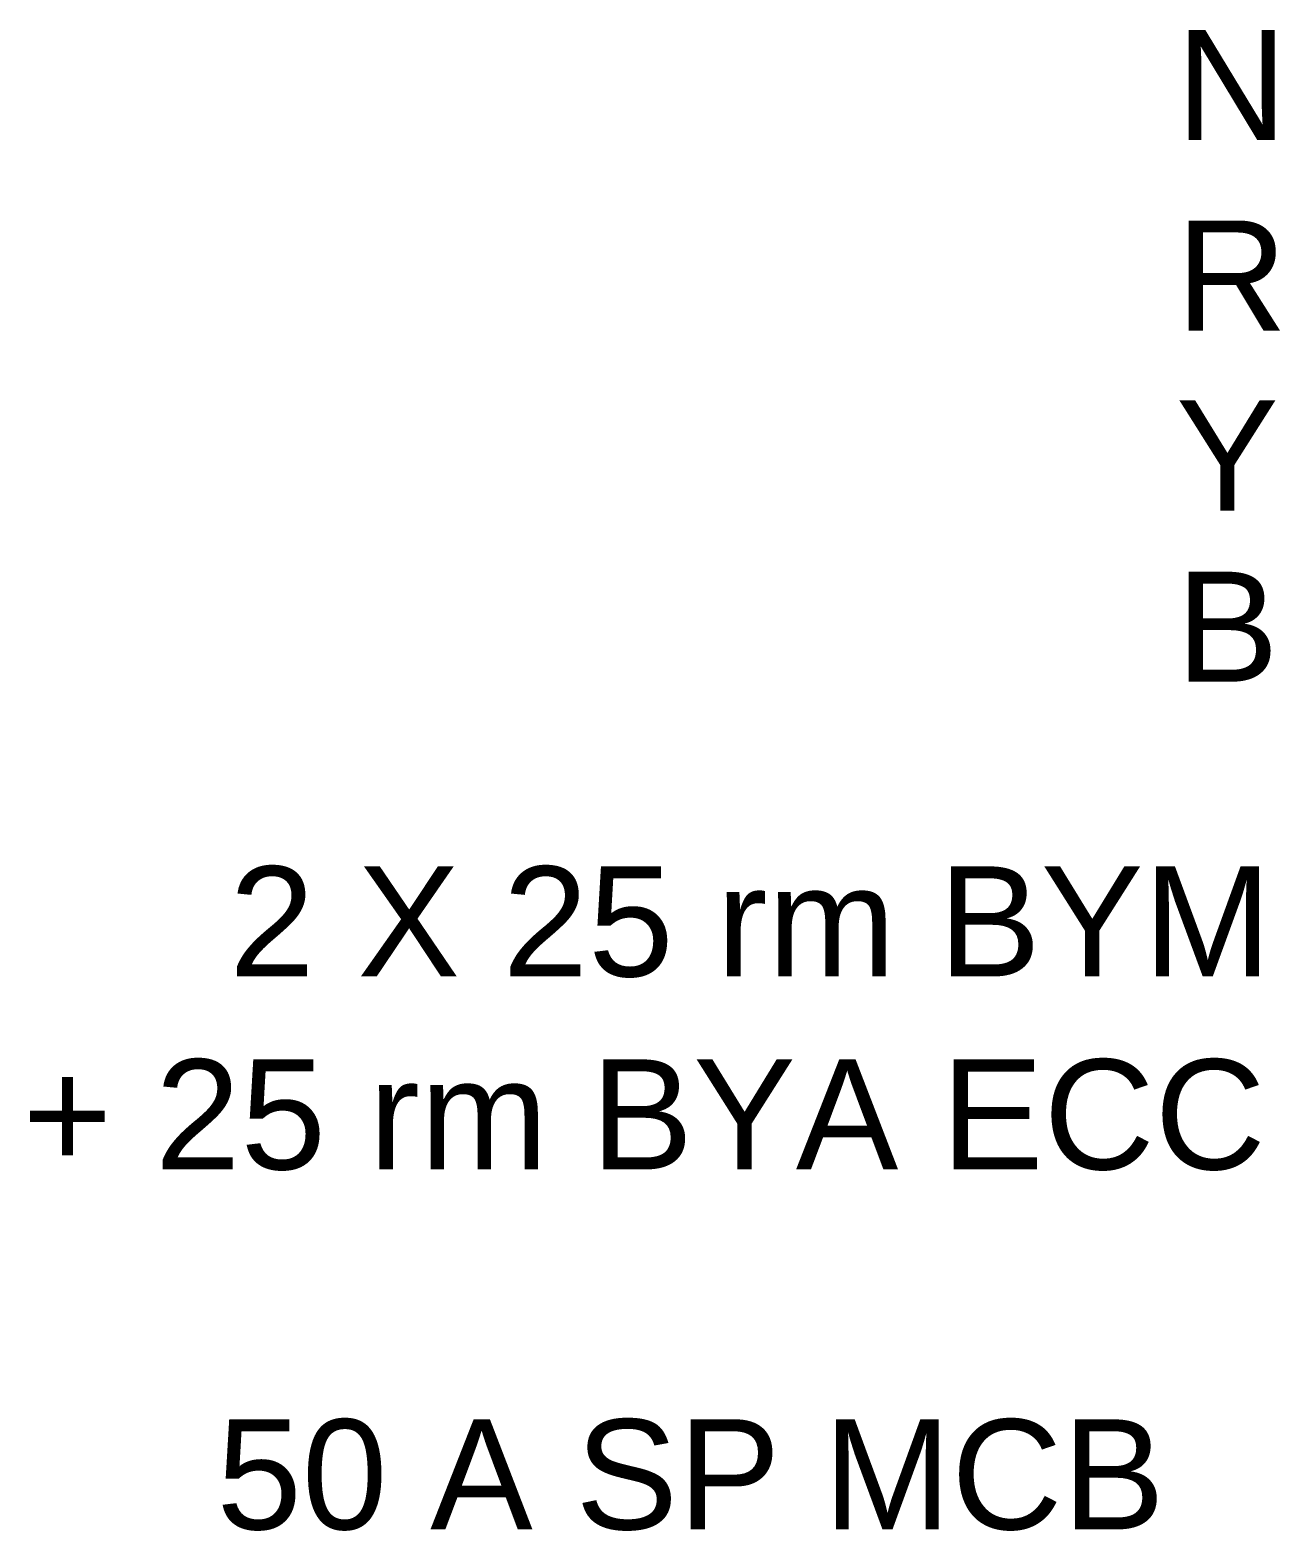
# Model space of a CAD drawing. Header units: inches. Extents: x 507 to 10591, y -111 to 2919.
# Drawn here: x 4406.7 to 4520.3, y 2453.9 to 2590.2 of the extents above; entities that cross this region are included whole.
import ezdxf

# ---------------------------------------------------------------- set-up
doc = ezdxf.new("R2010")
doc.units = ezdxf.units.IN
doc.header["$LTSCALE"] = 40
doc.header["$MEASUREMENT"] = 0
doc.styles.get("Standard").update_dxf_attribs({"font": 'arial.ttf'})

msp = doc.modelspace()

# ---------------------------------------------------------------- texts
for s, p in [('N', (4510.87, 2580.23)), ('R', (4510.87, 2562.93)), ('Y', (4510.87, 2546.58)), ('B', (4510.87, 2531.03)), ('2 X 25 rm BYM', (4424.84, 2504.26)), ('+ 25 rm BYA ECC', (4406.06, 2486.73)), ('50 A SP MCB', (4423.68, 2454.03))]:
    msp.add_text(s, height=10).set_placement(p)

doc.saveas('drawing.dxf')
